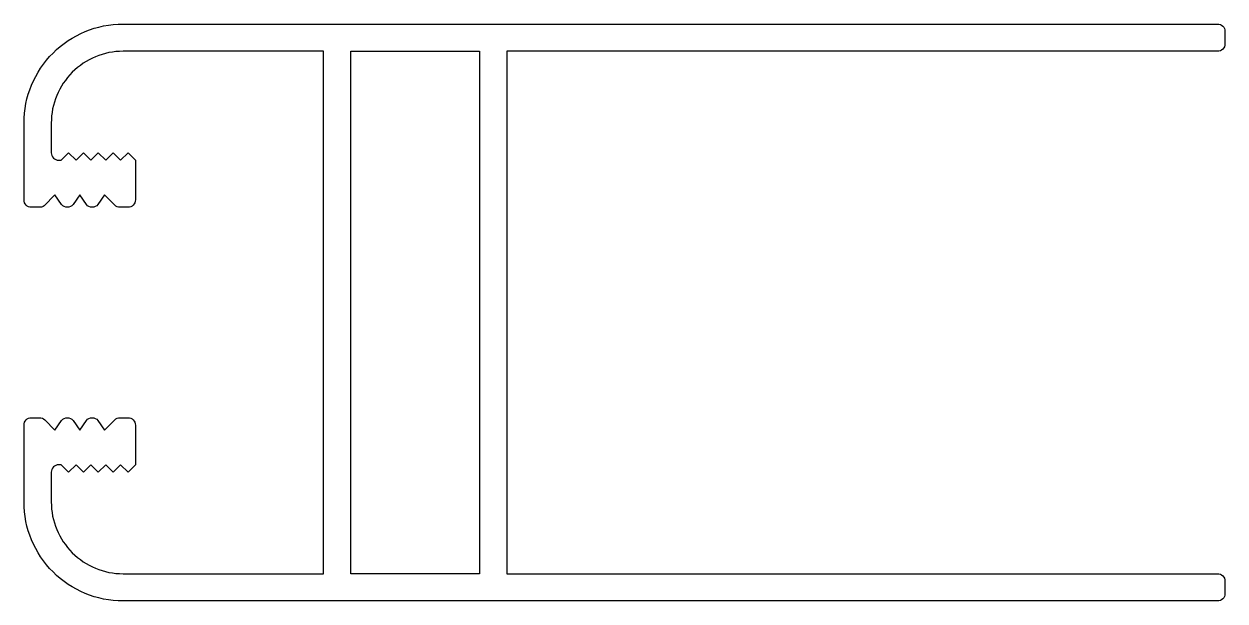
# Model space of a CAD drawing. Extents: x 737.4 to 785.9, y 574.8 to 598.1.
import ezdxf

# ---------------------------------------------------------------- set-up
doc = ezdxf.new("R2010")
doc.units = 0
doc.layers.get('0').update_dxf_attribs({"linetype": 'CONTINUOUS'})

msp = doc.modelspace()

# ---------------------------------------------------------------- linework, layer by layer
at = {"color": 0}
msp.add_lwpolyline([(737.416, 578.828), (737.416, 581.928, -0.414214), (737.716, 582.228), (738.042, 582.228, -0.198912), (738.254, 582.14), (738.666, 581.728), (738.934, 582.117, -0.476039), (739.399, 582.117), (739.666, 581.728), (739.934, 582.117, -0.476034), (740.399, 582.117), (740.666, 581.728), (741.079, 582.14, -0.198912), (741.291, 582.228), (741.616, 582.228, -0.414214), (741.916, 581.928), (741.916, 580.328), (741.616, 580.028), (741.316, 580.328), (741.016, 580.028), (740.716, 580.328), (740.416, 580.028), (740.116, 580.328), (739.816, 580.028), (739.516, 580.328), (739.216, 580.028), (738.916, 580.328), (738.816, 580.328, 0.414214), (738.516, 580.028), (738.516, 578.828, 0.414214), (741.416, 575.928), (749.516, 575.928), (749.516, 597.028), (741.416, 597.028, 0.414214), (738.516, 594.128), (738.516, 592.928, 0.414214), (738.816, 592.628), (738.916, 592.628), (739.216, 592.928), (739.516, 592.628), (739.816, 592.928), (740.116, 592.628), (740.416, 592.928), (740.716, 592.628), (741.016, 592.928), (741.316, 592.628), (741.616, 592.928), (741.916, 592.628), (741.916, 591.028, -0.414214), (741.616, 590.728), (741.291, 590.728, -0.198912), (741.079, 590.816), (740.666, 591.228), (740.399, 590.839, -0.476034), (739.934, 590.839), (739.666, 591.228), (739.399, 590.839, -0.476039), (738.934, 590.839), (738.666, 591.228), (738.225, 590.787, -0.198912), (738.084, 590.728), (737.716, 590.728, -0.414214), (737.416, 591.028), (737.416, 594.128, -0.414214), (741.416, 598.128), (785.616, 598.128, -0.414214), (785.916, 597.828), (785.916, 597.328, -0.414214), (785.616, 597.028), (756.916, 597.028), (756.916, 575.928), (785.616, 575.928, -0.414214), (785.916, 575.628), (785.916, 575.128, -0.414214), (785.616, 574.828), (741.416, 574.828, -0.414214)], format="xyb", close=True, dxfattribs=at)
msp.add_lwpolyline([(750.616, 597.028), (755.816, 597.028), (755.816, 575.928), (750.616, 575.928)], close=True, dxfattribs=at)

doc.saveas('drawing.dxf')
